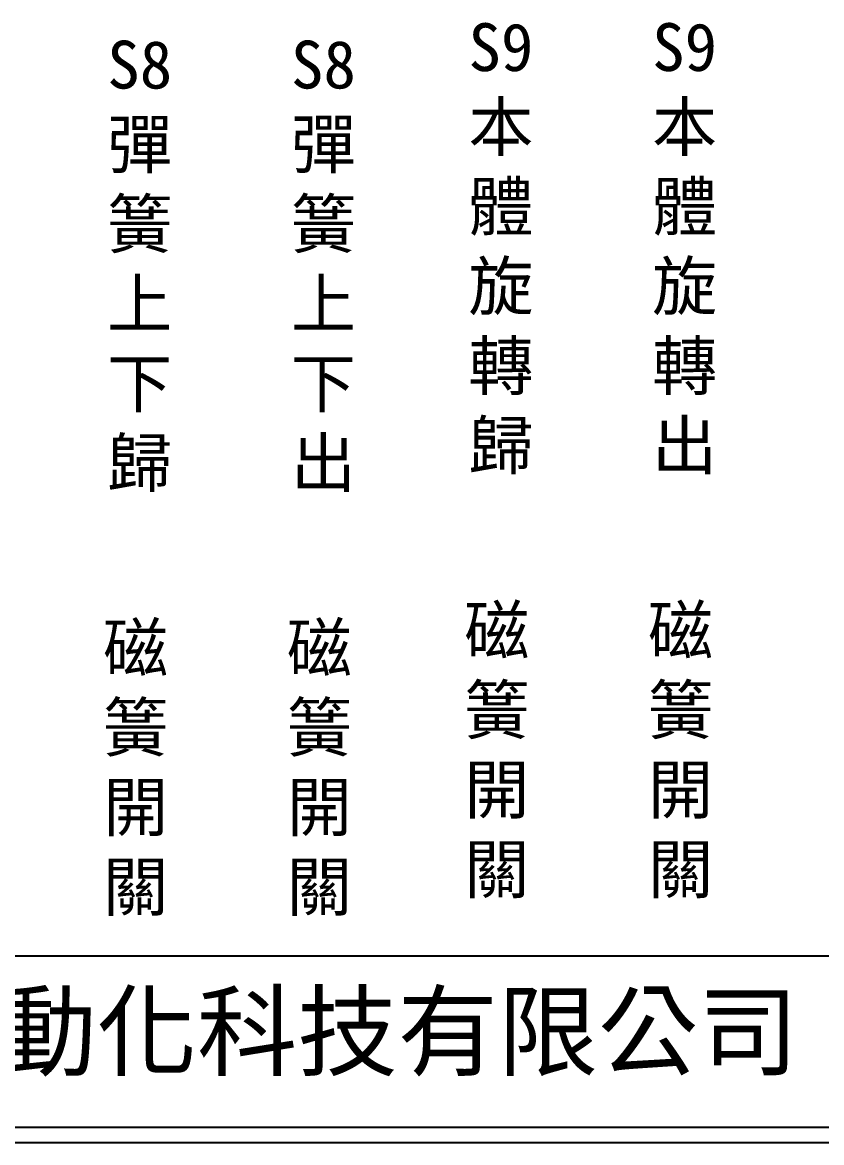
# Model space of a CAD drawing. Extents: x 325 to 612, y 3 to 207.
# Drawn here: x 390.6 to 455.8, y 3 to 94.4 of the extents above; entities that cross this region are included whole.
import ezdxf

# ---------------------------------------------------------------- set-up
doc = ezdxf.new("R2010")
doc.units = 0
doc.layers.add('圖框層', color=7, linetype='CONTINUOUS')
doc.layers.add('標尺寸層', color=3, linetype='CONTINUOUS')
doc.styles.add('CNS', font='romanc.shx', dxfattribs={"bigfont": 'chineset.shx'})
doc.styles.add('STSL', font='kaiu.ttf')

msp = doc.modelspace()

# ---------------------------------------------------------------- linework, layer by layer
at = {"layer": '圖框層', "color": 7}
for p, q in [((326.569, 18.25), (611.07, 18.25)), ((326.569, 4.25), (611.07, 4.25)), ((325.319, 3), (612.319, 3))]:
    msp.add_line(p, q, dxfattribs=at)

# ---------------------------------------------------------------- texts
at = {"layer": '圖框層', "color": 4, "style": 'STSL'}
msp.add_text('泓陞自動化科技有限公司', height=6, dxfattribs=at).set_placement((363.923, 9.076))
at = {"layer": '標尺寸層', "color": 7, "char_height": 3.9, "width": 4.96081, "attachment_point": 5, "style": 'CNS'}
for s, insert in [('{\\fDFKai-SB|b0|i0|c136|p65;S9本體旋轉歸}', (429.655, 75.934)), ('{\\fDFKai-SB|b0|i0|c136|p65;S9本體旋轉出}', (444.655, 75.934)), ('{\\fDFKai-SB|b0|i0|c136|p65;S8彈簧上下歸}', (400.161, 74.507)), ('{\\fDFKai-SB|b0|i0|c136|p65;S8彈簧上下出}', (415.161, 74.507)), ('{\\fDFKai-SB|b0|i0|c136|p65;磁簧開關}', (429.322, 34.838)), ('{\\fDFKai-SB|b0|i0|c136|p65;磁簧開關}', (444.322, 34.838)), ('{\\fDFKai-SB|b0|i0|c136|p65;磁簧開關}', (399.828, 33.411)), ('{\\fDFKai-SB|b0|i0|c136|p65;磁簧開關}', (414.828, 33.411))]:
    msp.add_mtext(s, dxfattribs=dict(at, insert=insert))

doc.saveas('drawing.dxf')
